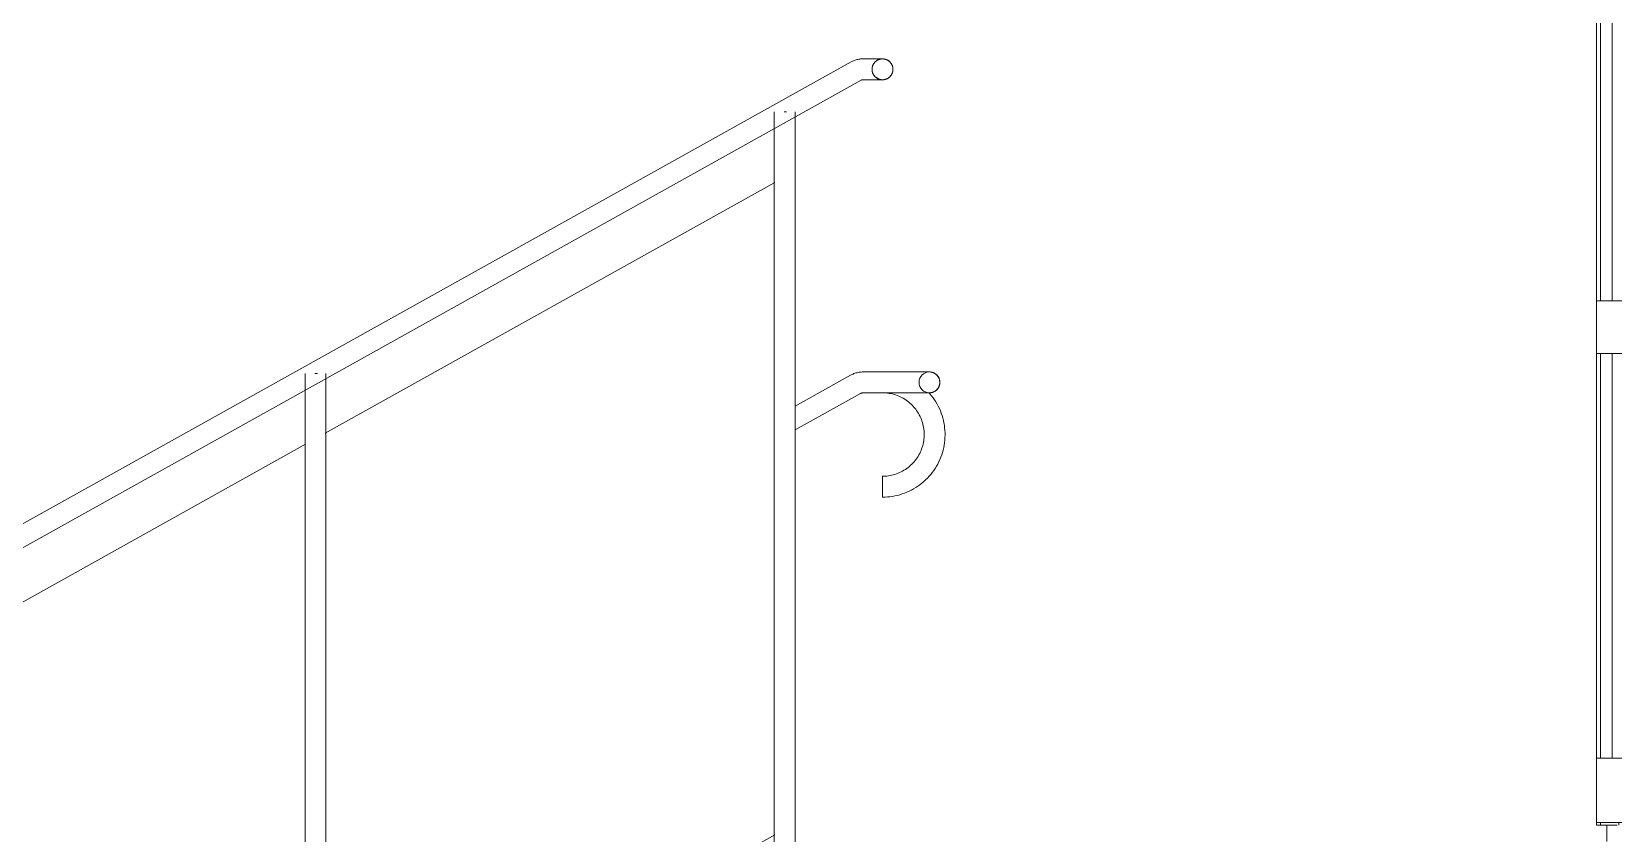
# Model space of a CAD drawing. Header units: millimetres. Extents: x -515342 to 330399, y -224905 to 507333.
# Drawn here: x 248944 to 251977, y 98066 to 99602 of the extents above; entities that cross this region are included whole.
import ezdxf

# ---------------------------------------------------------------- set-up
doc = ezdxf.new("R2010")
doc.units = ezdxf.units.MM
doc.layers.get('0').update_dxf_attribs({"lineweight": 0})
for name, color, linetype, lineweight in [('Двери', 7, 'Continuous', 0), ('Ограждение', 7, 'Continuous', 0), ('Стены внутренние', 7, 'Continuous', 0)]:
    doc.layers.add(name, color=color, linetype=linetype, lineweight=lineweight)

# ---------------------------------------------------------------- blocks, each defined once
blk = doc.blocks.new('Ограждение - АР_Ограждение_Ограничение_Дуга D40_расстояние между поручнями 200-V279-О_АР_П_Разрез 2-2')
at = {"layer": 'Ограждение'}
blk.add_line((-10784.2, 10678.7), (-10784.2, 10718.7), dxfattribs=at)
at = {"layer": 'Ограждение', "flags": 128}
for points in [[(-10784.2, 10678.7), (-10779.4, 10678.8), (-10774.6, 10679.1), (-10769.9, 10679.5), (-10765.1, 10680.2), (-10760.4, 10681.1), (-10755.7, 10682.1), (-10751.1, 10683.3), (-10746.5, 10684.8), (-10742, 10686.4), (-10737.5, 10688.1), (-10733.1, 10690.1), (-10728.8, 10692.2), (-10724.6, 10694.5), (-10720.5, 10697), (-10716.5, 10699.6), (-10712.6, 10702.4), (-10708.8, 10705.4), (-10705.1, 10708.4), (-10701.6, 10711.7), (-10698.2, 10715.1), (-10694.9, 10718.6), (-10691.7, 10722.2), (-10688.8, 10726), (-10685.9, 10729.8), (-10683.3, 10733.8), (-10680.7, 10737.9), (-10678.4, 10742.1), (-10676.2, 10746.4), (-10674.2, 10750.7), (-10672.4, 10755.2), (-10670.7, 10759.7), (-10669.3, 10764.3), (-10668, 10768.9), (-10666.9, 10773.6), (-10666, 10778.3), (-10665.3, 10783), (-10664.7, 10787.8), (-10664.4, 10792.6), (-10664.2, 10797.4), (-10664.3, 10802.2), (-10664.5, 10807), (-10665, 10811.7), (-10665.6, 10816.5), (-10666.4, 10821.2), (-10667.4, 10825.9), (-10668.6, 10830.6), (-10669.9, 10835.2), (-10671.5, 10839.7), (-10673.2, 10844.2), (-10675.1, 10848.6), (-10677.2, 10852.9), (-10679.5, 10857.2), (-10681.9, 10861.3), (-10684.5, 10865.4), (-10687.2, 10869.3), (-10690.1, 10873.1), (-10693.2, 10876.8), (-10695.2, 10879.1)], [(-10784.2, 10878.7), (-10781, 10878.6), (-10777.8, 10878.4), (-10774.7, 10878.1), (-10771.5, 10877.6), (-10768.3, 10877.1), (-10765.2, 10876.4), (-10762.1, 10875.6), (-10759.1, 10874.6), (-10756.1, 10873.5), (-10753.1, 10872.4), (-10750.2, 10871), (-10747.3, 10869.6), (-10744.5, 10868.1), (-10741.7, 10866.4), (-10739.1, 10864.7), (-10736.5, 10862.8), (-10733.9, 10860.9), (-10731.5, 10858.8), (-10729.1, 10856.7), (-10726.8, 10854.4), (-10724.7, 10852.1), (-10722.6, 10849.6), (-10720.6, 10847.1), (-10718.7, 10844.5), (-10716.9, 10841.9), (-10715.2, 10839.2), (-10713.7, 10836.4), (-10712.2, 10833.5), (-10710.9, 10830.6), (-10709.7, 10827.7), (-10708.6, 10824.7), (-10707.6, 10821.6), (-10706.7, 10818.5), (-10706, 10815.4), (-10705.4, 10812.3), (-10704.9, 10809.1), (-10704.6, 10805.9), (-10704.3, 10802.7), (-10704.2, 10799.5), (-10704.3, 10796.3), (-10704.4, 10793.1), (-10704.7, 10789.9), (-10705.1, 10786.8), (-10705.7, 10783.6), (-10706.3, 10780.5), (-10707.1, 10777.4), (-10708, 10774.3), (-10709.1, 10771.3), (-10710.2, 10768.3), (-10711.5, 10765.4), (-10712.9, 10762.5), (-10714.4, 10759.7), (-10716, 10756.9), (-10717.7, 10754.2), (-10719.6, 10751.6), (-10721.5, 10749), (-10723.5, 10746.6), (-10725.7, 10744.2), (-10727.9, 10741.9), (-10730.2, 10739.7), (-10732.6, 10737.6), (-10735.1, 10735.5), (-10737.6, 10733.6), (-10740.3, 10731.8), (-10743, 10730.1), (-10745.8, 10728.5), (-10748.6, 10727), (-10751.5, 10725.7), (-10754.4, 10724.4), (-10757.4, 10723.3), (-10760.5, 10722.3), (-10763.5, 10721.4), (-10766.7, 10720.6), (-10769.8, 10720), (-10772.9, 10719.5), (-10776.1, 10719.1), (-10779.3, 10718.8), (-10782.5, 10718.7), (-10784.2, 10718.7)]]:
    blk.add_lwpolyline(points, dxfattribs=at)
blk = doc.blocks.new('Тип перил - АР_Ограждение_Ограничение_Дуга D40_расстояние между поручнями 200-V281-О_АР_П_Разрез 2-2')
at = {"layer": 'Ограждение'}
blk.add_line((-10784.2, 10678.7), (-10784.2, 10718.7), dxfattribs=at)
at = {"layer": 'Ограждение', "flags": 128}
for points in [[(-10784.2, 10678.7), (-10779.4, 10678.8), (-10774.6, 10679.1), (-10769.9, 10679.5), (-10765.1, 10680.2), (-10760.4, 10681.1), (-10755.7, 10682.1), (-10751.1, 10683.3), (-10746.5, 10684.8), (-10742, 10686.4), (-10737.5, 10688.1), (-10733.1, 10690.1), (-10728.8, 10692.2), (-10724.6, 10694.5), (-10720.5, 10697), (-10716.5, 10699.6), (-10712.6, 10702.4), (-10708.8, 10705.4), (-10705.1, 10708.4), (-10701.6, 10711.7), (-10698.2, 10715.1), (-10694.9, 10718.6), (-10691.7, 10722.2), (-10688.8, 10726), (-10685.9, 10729.8), (-10683.3, 10733.8), (-10680.7, 10737.9), (-10678.4, 10742.1), (-10676.2, 10746.4), (-10674.2, 10750.7), (-10672.4, 10755.2), (-10670.7, 10759.7), (-10669.3, 10764.3), (-10668, 10768.9), (-10666.9, 10773.6), (-10666, 10778.3), (-10665.3, 10783), (-10664.7, 10787.8), (-10664.4, 10792.6), (-10664.2, 10797.4), (-10664.3, 10802.2), (-10664.5, 10807), (-10665, 10811.7), (-10665.6, 10816.5), (-10666.4, 10821.2), (-10667.4, 10825.9), (-10668.6, 10830.6), (-10669.9, 10835.2), (-10671.5, 10839.7), (-10673.2, 10844.2), (-10675.1, 10848.6), (-10677.2, 10852.9), (-10679.5, 10857.2), (-10681.9, 10861.3), (-10684.5, 10865.4), (-10687.2, 10869.3), (-10690.1, 10873.1), (-10693.2, 10876.8), (-10695.2, 10879.1)], [(-10784.2, 10878.7), (-10781, 10878.6), (-10777.8, 10878.4), (-10774.7, 10878.1), (-10771.5, 10877.6), (-10768.3, 10877.1), (-10765.2, 10876.4), (-10762.1, 10875.6), (-10759.1, 10874.6), (-10756.1, 10873.5), (-10753.1, 10872.4), (-10750.2, 10871), (-10747.3, 10869.6), (-10744.5, 10868.1), (-10741.7, 10866.4), (-10739.1, 10864.7), (-10736.5, 10862.8), (-10733.9, 10860.9), (-10731.5, 10858.8), (-10729.1, 10856.7), (-10726.8, 10854.4), (-10724.7, 10852.1), (-10722.6, 10849.6), (-10720.6, 10847.1), (-10718.7, 10844.5), (-10716.9, 10841.9), (-10715.2, 10839.2), (-10713.7, 10836.4), (-10712.2, 10833.5), (-10710.9, 10830.6), (-10709.7, 10827.7), (-10708.6, 10824.7), (-10707.6, 10821.6), (-10706.7, 10818.5), (-10706, 10815.4), (-10705.4, 10812.3), (-10704.9, 10809.1), (-10704.6, 10805.9), (-10704.3, 10802.7), (-10704.2, 10799.5), (-10704.3, 10796.3), (-10704.4, 10793.1), (-10704.7, 10789.9), (-10705.1, 10786.8), (-10705.7, 10783.6), (-10706.3, 10780.5), (-10707.1, 10777.4), (-10708, 10774.3), (-10709.1, 10771.3), (-10710.2, 10768.3), (-10711.5, 10765.4), (-10712.9, 10762.5), (-10714.4, 10759.7), (-10716, 10756.9), (-10717.7, 10754.2), (-10719.6, 10751.6), (-10721.5, 10749), (-10723.5, 10746.6), (-10725.7, 10744.2), (-10727.9, 10741.9), (-10730.2, 10739.7), (-10732.6, 10737.6), (-10735.1, 10735.5), (-10737.6, 10733.6), (-10740.3, 10731.8), (-10743, 10730.1), (-10745.8, 10728.5), (-10748.6, 10727), (-10751.5, 10725.7), (-10754.4, 10724.4), (-10757.4, 10723.3), (-10760.5, 10722.3), (-10763.5, 10721.4), (-10766.7, 10720.6), (-10769.8, 10720), (-10772.9, 10719.5), (-10776.1, 10719.1), (-10779.3, 10718.8), (-10782.5, 10718.7), (-10784.2, 10718.7)]]:
    blk.add_lwpolyline(points, dxfattribs=at)
blk = doc.blocks.new('Тип перил - Перила_Внутренний_-9190435-О_АР_П_Разрез 2-2')
at = {"layer": 'Ограждение', "flags": 128}
for points in [[(-10821.2, 10918.7), (-10823.2, 10918.6), (-10825.2, 10918.5), (-10827.2, 10918.3), (-10829.2, 10918), (-10831.2, 10917.7), (-10833.1, 10917.2), (-10835.1, 10916.7), (-10837, 10916.1), (-10838.9, 10915.5), (-10840.7, 10914.7), (-10842.5, 10913.9), (-10844.3, 10913), (-10845.6, 10912.3)], [(-10826.1, 10877.4), (-10825.8, 10877.6), (-10825.4, 10877.8), (-10825, 10877.9), (-10824.7, 10878.1), (-10824.3, 10878.2), (-10823.9, 10878.3), (-10823.5, 10878.4), (-10823.1, 10878.5), (-10822.7, 10878.6), (-10822.3, 10878.6), (-10821.9, 10878.6), (-10821.5, 10878.7), (-10821.2, 10878.7)], [(-13801.7, 9266.9), (-13802.9, 9266.6), (-13804.4, 9266.3)], [(-13814.2, 9225.3), (-13810.6, 9225.4), (-13807, 9225.6), (-13803.5, 9226), (-13799.9, 9226.5), (-13796.3, 9227.1), (-13792.8, 9227.9), (-13789.4, 9228.8), (-13785.9, 9229.9), (-13782.5, 9231.1), (-13779.2, 9232.4), (-13775.9, 9233.9), (-13772.7, 9235.5), (-13770.4, 9236.7)]]:
    blk.add_lwpolyline(points, dxfattribs=at)
blk = doc.blocks.new('Дверь_Алюминиевая_Противопожарная__ТПТ75__2 полотна - АР_Дверь_ТПТ75_1450х2075_h__Средник_EIS60_Пр-V163-О_АР_П_Разрез 2-2')
at = {"layer": 'Двери', "lineweight": 18}
for p, q in [((-9415, 5475), (-9415, 5432.5)), ((-9364, 5475), (-9415, 5475)), ((-9364, 5409.5), (-9364, 5475)), ((-9415, 5432.5), (-9407, 5432.5)), ((-9407, 5432.5), (-9407, 5422.5)), ((-9407, 5427.5), (-9415, 5427.5)), ((-9415, 5427.5), (-9415, 5335)), ((-9407, 5414.5), (-9407, 5427.5)), ((-9407, 5422.5), (-9372, 5422.5)), ((-9372, 5414.5), (-9407, 5414.5)), ((-9372, 5422.5), (-9372, 5409.5)), ((-9372, 5404.5), (-9372, 5414.5)), ((-9372, 5409.5), (-9364, 5409.5)), ((-9364, 5404.5), (-9372, 5404.5)), ((-9364, 5335), (-9364, 5404.5)), ((-9415, 5335), (-9364, 5335)), ((-9385, 5335), (-9407, 5335)), ((-9407, 5335), (-9407, 4405)), ((-9385, 4405), (-9385, 5335)), ((-9415, 4405), (-9415, 4304)), ((-9364, 4405), (-9415, 4405)), ((-9407, 4405), (-9385, 4405)), ((-9364, 4304), (-9364, 4405)), ((-9415, 4304), (-9364, 4304)), ((-9385, 4304), (-9407, 4304)), ((-9407, 4304), (-9407, 3528.7)), ((-9385, 3528.7), (-9385, 4304)), ((-9364, 3528.7), (-9415, 3528.7)), ((-9415, 3528.7), (-9415, 3405)), ((-9407, 3528.7), (-9385, 3528.7)), ((-9364, 3405), (-9364, 3528.7)), ((-9415, 3405), (-9364, 3405)), ((-9415, 3400), (-9407, 3400)), ((-9375, 3400), (-9407, 3400))]:
    blk.add_line(p, q, dxfattribs=at)
at = {"layer": 'Двери'}
for p, q in [((-9415, 5427.5), (-9415, 5432.5)), ((-9364, 5409.5), (-9364, 5404.5)), ((-9415, 4405), (-9415, 5335)), ((-9364, 5335), (-9364, 4405)), ((-9415, 3528.7), (-9415, 4304)), ((-9364, 4304), (-9364, 3528.7)), ((-9415, 3400), (-9415, 3405)), ((-9407, 3400), (-9415, 3400)), ((-9407, 3400), (-9407, 3405)), ((-9375, 3400), (-9407, 3400)), ((-9372, 3400), (-9372, 3405)), ((-9364, 3405), (-9364, 3400))]:
    blk.add_line(p, q, dxfattribs=at)
blk = doc.blocks.new('Ограждение - Для шага 900-V314-О_АР_П_Разрез 2-2')
at = {"layer": 'Ограждение', "true_color": 0xaaaaaa}
h = blk.add_hatch(dxfattribs=at)
h.set_pattern_fill('FP_54', color=253, style=0, pattern_type=2)
h.set_pattern_definition([(123.69, (-5255.8, 6334.5), (-2598.612, 3008.927), [641.07, -5769.6]), (123.69, (-5220.23, 6441.2), (-2598.612, 3008.927), [384.64, -6026.03]), (123.69, (-5433.6, 6441.2), (-2598.612, 3008.927), [384.64, -6026.03])])
h.paths.add_polyline_path([(-12592.5, 9138.9), (-12491, 9195.5), (-12639.6, 9267.2), (-12639.6, 9161.6), (-12631.9, 9158)])
h.paths.add_polyline_path([(-12679.6, 9180.9), (-12679.6, 9286.5), (-12752.8, 9321.9), (-12752.8, 9216.3), (-12714.8, 9198)])
h.paths.add_polyline_path([(-12448.3, 9219.3), (-11890.7, 9530), (-11890.7, 10780), (-12752.8, 10299.6), (-12752.8, 9366.3), (-12524.8, 9256.2)])
at = {"layer": 'Ограждение', "color": 253, "true_color": 0xaaaaaa}
for p, q in [((-12752.8, 10299.6), (-11890.7, 10780)), ((-11890.7, 9530), (-12448.3, 9219.3)), ((-12491, 9195.5), (-12592.5, 9138.9))]:
    blk.add_line(p, q, dxfattribs=at)
blk = doc.blocks.new('Ограждение - АР_Ограждение_Балясина_D40_900 для 1500-10125171-О_АР_П_Разрез 2-2')
at = {"layer": 'Ограждение', "color": 253, "true_color": 0xaaaaaa}
for p, q in [((-11891.7, 9357.3), (-11891.7, 10915.5)), ((-11871.7, 10915.5), (-11873, 10915.5)), ((-11868.1, 10915.5), (-11871.7, 10915.5)), ((-11851.7, 10915.5), (-11851.7, 9357.3))]:
    blk.add_line(p, q, dxfattribs=at)
blk = doc.blocks.new('Ограждение - Для шага 900-V315-О_АР_П_Разрез 2-2')
at = {"layer": 'Ограждение', "color": 253, "true_color": 0xaaaaaa}
for p, q in [((-11852.8, 10801.1), (-10990.7, 11281.5)), ((-10990.7, 10031.5), (-11852.8, 9551.1))]:
    blk.add_line(p, q, dxfattribs=at)
blk = doc.blocks.new('Ограждение - АР_Ограждение_Балясина_D40_900 для 1500-10125173-О_АР_П_Разрез 2-2')
at = {"layer": 'Ограждение', "color": 253, "true_color": 0xaaaaaa}
for p, q in [((-10991.7, 9853.3), (-10991.7, 11417)), ((-10971.7, 11417), (-10973, 11417)), ((-10968.1, 11417), (-10971.7, 11417)), ((-10951.7, 11417), (-10951.7, 9853.3))]:
    blk.add_line(p, q, dxfattribs=at)
blk = doc.blocks.new('Ограждение - Ограждение-10123013-О_АР_П_Разрез 2-2')
at = {"layer": 'Ограждение', "color": 253, "true_color": 0xaaaaaa}
for p, q in [((-10844.4, 11513), (-13791, 9871)), ((-10784.2, 11518.7), (-10822.5, 11518.7)), ((-13771.6, 9836.1), (-10825, 11478)), ((-10822.5, 11478.7), (-10784.2, 11478.7)), ((-10845.6, 10912.3), (-10951.7, 10853.2)), ((-10744.2, 10918.7), (-10821.2, 10918.7)), ((-10951.7, 10807.4), (-10826.1, 10877.4)), ((-10821.2, 10878.7), (-10744.2, 10878.7))]:
    blk.add_line(p, q, dxfattribs=at)
at = {"layer": 'Ограждение', "color": 253, "true_color": 0xaaaaaa, "flags": 128}
for points in [[(-10822.5, 11518.7), (-10824.3, 11518.6), (-10826.1, 11518.5), (-10827.9, 11518.3), (-10829.7, 11518.1), (-10831.5, 11517.8), (-10833.2, 11517.4), (-10835, 11516.9), (-10836.7, 11516.4), (-10838.4, 11515.8), (-10840.1, 11515.1), (-10841.7, 11514.4), (-10843.3, 11513.6), (-10844.4, 11513)], [(-10825, 11478), (-10824.8, 11478.1), (-10824.6, 11478.2), (-10824.4, 11478.3), (-10824.3, 11478.4), (-10824.1, 11478.4), (-10823.9, 11478.5), (-10823.7, 11478.5), (-10823.5, 11478.6), (-10823.3, 11478.6), (-10823.1, 11478.6), (-10822.9, 11478.7), (-10822.7, 11478.7), (-10822.5, 11478.7)], [(-10821.2, 10918.7), (-10823.2, 10918.6), (-10825.2, 10918.5), (-10827.2, 10918.3), (-10829.2, 10918), (-10831.2, 10917.7), (-10833.1, 10917.2), (-10835.1, 10916.7), (-10837, 10916.1), (-10838.9, 10915.5), (-10840.7, 10914.7), (-10842.5, 10913.9), (-10844.3, 10913), (-10845.6, 10912.3)], [(-10744.2, 10918.7), (-10742.2, 10918.7), (-10740.2, 10918.7), (-10738.2, 10918.7), (-10736.3, 10918.7), (-10734.3, 10918.7), (-10732.4, 10918.7), (-10730.4, 10918.7), (-10728.5, 10918.7), (-10726.6, 10918.7), (-10724.8, 10918.7), (-10722.9, 10918.7), (-10721.1, 10918.7), (-10719.4, 10918.7), (-10717.7, 10918.7), (-10716, 10918.7), (-10714.4, 10918.7), (-10712.8, 10918.7), (-10711.3, 10918.7), (-10709.8, 10918.7), (-10708.4, 10918.7), (-10707, 10918.7), (-10705.7, 10918.7), (-10704.5, 10918.7), (-10703.3, 10918.7), (-10702.2, 10918.7), (-10701.1, 10918.7), (-10700.1, 10918.7), (-10699.2, 10918.7), (-10698.4, 10918.7), (-10697.6, 10918.7), (-10696.9, 10918.7), (-10696.3, 10918.7), (-10695.8, 10918.7), (-10695.3, 10918.7), (-10695, 10918.7), (-10694.7, 10918.7), (-10694.4, 10918.7)], [(-10694.2, 10918.7), (-10693.4, 10918.7), (-10692.6, 10918.6), (-10691.8, 10918.5), (-10691, 10918.4), (-10690.3, 10918.3), (-10689.5, 10918.1), (-10688.7, 10917.9), (-10687.9, 10917.7), (-10687.2, 10917.4), (-10686.4, 10917.1), (-10685.7, 10916.8), (-10685, 10916.4), (-10684.3, 10916), (-10683.6, 10915.6), (-10682.9, 10915.2), (-10682.3, 10914.7), (-10681.7, 10914.2), (-10681, 10913.7), (-10680.5, 10913.2)], [(-10679.9, 10912.6), (-10679.3, 10912), (-10678.8, 10911.4), (-10678.3, 10910.8), (-10677.9, 10910.1), (-10677.4, 10909.5), (-10677, 10908.8), (-10676.6, 10908.1), (-10676.2, 10907.4), (-10675.9, 10906.7), (-10675.6, 10905.9), (-10675.3, 10905.2), (-10675.1, 10904.4), (-10674.9, 10903.6), (-10674.7, 10902.9), (-10674.5, 10902.1), (-10674.4, 10901.3), (-10674.3, 10900.5), (-10674.3, 10899.7), (-10674.2, 10898.9)], [(-10674.2, 10898.7), (-10674.3, 10897.9), (-10674.3, 10897.1), (-10674.4, 10896.3), (-10674.5, 10895.5), (-10674.6, 10894.7), (-10674.8, 10893.9), (-10675, 10893.1), (-10675.3, 10892.4), (-10675.5, 10891.6), (-10675.8, 10890.9), (-10676.1, 10890.1), (-10676.5, 10889.4), (-10676.9, 10888.7), (-10677.3, 10888), (-10677.7, 10887.4), (-10678.2, 10886.7), (-10678.7, 10886.1), (-10679.2, 10885.5), (-10679.7, 10884.9)], [(-10826.1, 10877.4), (-10825.8, 10877.6), (-10825.4, 10877.8), (-10825, 10877.9), (-10824.7, 10878.1), (-10824.3, 10878.2), (-10823.9, 10878.3), (-10823.5, 10878.4), (-10823.1, 10878.5), (-10822.7, 10878.6), (-10822.3, 10878.6), (-10821.9, 10878.6), (-10821.5, 10878.7), (-10821.2, 10878.7)], [(-10694.4, 10878.7), (-10694.6, 10878.7), (-10694.9, 10878.7), (-10695.2, 10878.7), (-10695.7, 10878.7), (-10696.2, 10878.7), (-10696.8, 10878.7), (-10697.4, 10878.7), (-10698.2, 10878.7), (-10699, 10878.7), (-10699.9, 10878.7), (-10700.8, 10878.7), (-10701.9, 10878.7), (-10703, 10878.7), (-10704.1, 10878.7), (-10705.4, 10878.7), (-10706.6, 10878.7), (-10708, 10878.7), (-10709.4, 10878.7), (-10710.9, 10878.7), (-10712.4, 10878.7), (-10713.9, 10878.7), (-10715.6, 10878.7), (-10717.2, 10878.7), (-10718.9, 10878.7), (-10720.7, 10878.7), (-10722.5, 10878.7), (-10724.3, 10878.7), (-10726.1, 10878.7), (-10728, 10878.7), (-10729.9, 10878.7), (-10731.8, 10878.7), (-10733.8, 10878.7), (-10735.7, 10878.7), (-10737.7, 10878.7), (-10739.7, 10878.7), (-10741.7, 10878.7), (-10743.7, 10878.7), (-10744.2, 10878.7)], [(-10680.3, 10884.3), (-10680.9, 10883.8), (-10681.5, 10883.3), (-10682.1, 10882.8), (-10682.8, 10882.3), (-10683.4, 10881.8), (-10684.1, 10881.4), (-10684.8, 10881), (-10685.5, 10880.7), (-10686.2, 10880.3), (-10687, 10880), (-10687.7, 10879.8), (-10688.5, 10879.5), (-10689.3, 10879.3), (-10690.1, 10879.1), (-10690.8, 10879), (-10691.6, 10878.8), (-10692.4, 10878.7), (-10693.2, 10878.7), (-10694, 10878.7)]]:
    blk.add_lwpolyline(points, dxfattribs=at)
at = {"layer": 'Ограждение', "lineweight": 18}
for centre, start, end in [((-10784.2, 11498.7), 0, 180), ((-10784.2, 11498.7), 180, 0), ((-10694.2, 10898.7), 0, 180), ((-10694.2, 10898.7), 180, 0)]:
    blk.add_arc(centre, 20, start, end, dxfattribs=at)
at = {"layer": 'Ограждение', "color": 253, "true_color": 0xaaaaaa}
for points in [[(-10764.2, 11498.7), (-10764.2, 11500.4), (-10764.6, 11503), (-10765.7, 11506.3), (-10766.9, 11508.7), (-10768.1, 11510.5), (-10769.2, 11511.9), (-10770.4, 11513.1), (-10771.7, 11514.3), (-10773.1, 11515.3), (-10774.2, 11516), (-10775.4, 11516.6), (-10776.6, 11517.2), (-10777.8, 11517.6), (-10779.1, 11518), (-10780.3, 11518.3), (-10781.6, 11518.5), (-10782.9, 11518.6), (-10784.2, 11518.7), (-10785.5, 11518.6), (-10786.8, 11518.5), (-10788.1, 11518.3), (-10789.4, 11518), (-10790.7, 11517.6), (-10791.9, 11517.2), (-10793.1, 11516.6), (-10794.2, 11516), (-10795.3, 11515.3), (-10796.8, 11514.3), (-10798.1, 11513.1), (-10799.3, 11511.9), (-10800.4, 11510.5), (-10801.6, 11508.7), (-10802.8, 11506.3), (-10803.9, 11503), (-10804.2, 11500.4), (-10804.2, 11498.7)], [(-10804.2, 11498.7), (-10804.2, 11496.9), (-10803.9, 11494.3), (-10802.8, 11491), (-10801.6, 11488.6), (-10800.4, 11486.8), (-10799.3, 11485.5), (-10798.1, 11484.2), (-10796.8, 11483), (-10795.3, 11482), (-10794.2, 11481.3), (-10793.1, 11480.7), (-10791.9, 11480.2), (-10790.7, 11479.7), (-10789.4, 11479.3), (-10788.1, 11479), (-10786.8, 11478.8), (-10785.5, 11478.7), (-10784.2, 11478.7), (-10782.9, 11478.7), (-10781.6, 11478.8), (-10780.3, 11479), (-10779.1, 11479.3), (-10777.8, 11479.7), (-10776.6, 11480.2), (-10775.4, 11480.7), (-10774.2, 11481.3), (-10773.1, 11482), (-10771.7, 11483), (-10770.4, 11484.2), (-10769.2, 11485.5), (-10768.1, 11486.8), (-10766.9, 11488.6), (-10765.7, 11491), (-10764.6, 11494.3), (-10764.2, 11496.9), (-10764.2, 11498.7)]]:
    blk.add_open_spline(points, degree=3, knots=[-1, -1, -1, -1, -0.916667, -0.875, -0.833333, -0.791667, -0.770833, -0.75, -0.708333, -0.6875, -0.666667, -0.645833, -0.625, -0.604167, -0.583333, -0.5625, -0.541667, -0.520833, -0.5, -0.479167, -0.458333, -0.4375, -0.416667, -0.395833, -0.375, -0.354167, -0.333333, -0.3125, -0.291667, -0.25, -0.229167, -0.208333, -0.166667, -0.125, -0.083333, 0, 0, 0, 0], dxfattribs=at)
for name in ['Ограждение - АР_Ограждение_Балясина_D40_900 для 1500-10125173-О_АР_П_Разрез 2-2', 'Ограждение - Для шага 900-V315-О_АР_П_Разрез 2-2', 'Ограждение - АР_Ограждение_Балясина_D40_900 для 1500-10125171-О_АР_П_Разрез 2-2', 'Ограждение - Для шага 900-V314-О_АР_П_Разрез 2-2']:
    blk.add_blockref(name, (0, 0))
blk = doc.blocks.new('Тип верхнего поручня - Верхний поручень_Внутренний_-10123018-О_АР_П_Разрез 2-2')
at = {"layer": 'Ограждение', "color": 253, "true_color": 0xaaaaaa}
for p, q in [((-10844.4, 11513), (-13791, 9871)), ((-10784.2, 11518.7), (-10822.5, 11518.7)), ((-13771.6, 9836.1), (-10825, 11478)), ((-10822.5, 11478.7), (-10784.2, 11478.7))]:
    blk.add_line(p, q, dxfattribs=at)
at = {"layer": 'Ограждение', "color": 253, "true_color": 0xaaaaaa, "flags": 128}
for points in [[(-10822.5, 11518.7), (-10824.3, 11518.6), (-10826.1, 11518.5), (-10827.9, 11518.3), (-10829.7, 11518.1), (-10831.5, 11517.8), (-10833.2, 11517.4), (-10835, 11516.9), (-10836.7, 11516.4), (-10838.4, 11515.8), (-10840.1, 11515.1), (-10841.7, 11514.4), (-10843.3, 11513.6), (-10844.4, 11513)], [(-10825, 11478), (-10824.8, 11478.1), (-10824.6, 11478.2), (-10824.4, 11478.3), (-10824.3, 11478.4), (-10824.1, 11478.4), (-10823.9, 11478.5), (-10823.7, 11478.5), (-10823.5, 11478.6), (-10823.3, 11478.6), (-10823.1, 11478.6), (-10822.9, 11478.7), (-10822.7, 11478.7), (-10822.5, 11478.7)]]:
    blk.add_lwpolyline(points, dxfattribs=at)
at = {"layer": 'Ограждение', "color": 253, "true_color": 0xaaaaaa}
for start, end in [(0, 180), (180, 0)]:
    blk.add_arc((-10784.2, 11498.7), 20, start, end, dxfattribs=at)
for points in [[(-10764.2, 11498.7), (-10764.2, 11500.4), (-10764.6, 11503), (-10765.7, 11506.3), (-10766.9, 11508.7), (-10768.1, 11510.5), (-10769.2, 11511.9), (-10770.4, 11513.1), (-10771.7, 11514.3), (-10773.1, 11515.3), (-10774.2, 11516), (-10775.4, 11516.6), (-10776.6, 11517.2), (-10777.8, 11517.6), (-10779.1, 11518), (-10780.3, 11518.3), (-10781.6, 11518.5), (-10782.9, 11518.6), (-10784.2, 11518.7), (-10785.5, 11518.6), (-10786.8, 11518.5), (-10788.1, 11518.3), (-10789.4, 11518), (-10790.7, 11517.6), (-10791.9, 11517.2), (-10793.1, 11516.6), (-10794.2, 11516), (-10795.3, 11515.3), (-10796.8, 11514.3), (-10798.1, 11513.1), (-10799.3, 11511.9), (-10800.4, 11510.5), (-10801.6, 11508.7), (-10802.8, 11506.3), (-10803.9, 11503), (-10804.2, 11500.4), (-10804.2, 11498.7)], [(-10804.2, 11498.7), (-10804.2, 11496.9), (-10803.9, 11494.3), (-10802.8, 11491), (-10801.6, 11488.6), (-10800.4, 11486.8), (-10799.3, 11485.5), (-10798.1, 11484.2), (-10796.8, 11483), (-10795.3, 11482), (-10794.2, 11481.3), (-10793.1, 11480.7), (-10791.9, 11480.2), (-10790.7, 11479.7), (-10789.4, 11479.3), (-10788.1, 11479), (-10786.8, 11478.8), (-10785.5, 11478.7), (-10784.2, 11478.7), (-10782.9, 11478.7), (-10781.6, 11478.8), (-10780.3, 11479), (-10779.1, 11479.3), (-10777.8, 11479.7), (-10776.6, 11480.2), (-10775.4, 11480.7), (-10774.2, 11481.3), (-10773.1, 11482), (-10771.7, 11483), (-10770.4, 11484.2), (-10769.2, 11485.5), (-10768.1, 11486.8), (-10766.9, 11488.6), (-10765.7, 11491), (-10764.6, 11494.3), (-10764.2, 11496.9), (-10764.2, 11498.7)]]:
    blk.add_open_spline(points, degree=3, knots=[-1, -1, -1, -1, -0.916667, -0.875, -0.833333, -0.791667, -0.770833, -0.75, -0.708333, -0.6875, -0.666667, -0.645833, -0.625, -0.604167, -0.583333, -0.5625, -0.541667, -0.520833, -0.5, -0.479167, -0.458333, -0.4375, -0.416667, -0.395833, -0.375, -0.354167, -0.333333, -0.3125, -0.291667, -0.25, -0.229167, -0.208333, -0.166667, -0.125, -0.083333, 0, 0, 0, 0], dxfattribs=at)
blk = doc.blocks.new('Тип перил - Перила_Внутренний_-10123028-О_АР_П_Разрез 2-2')
at = {"layer": 'Ограждение', "color": 253, "true_color": 0xaaaaaa}
for p, q in [((-10845.6, 10912.3), (-10951.7, 10853.2)), ((-10744.2, 10918.7), (-10821.2, 10918.7)), ((-10951.7, 10807.4), (-10826.1, 10877.4)), ((-10821.2, 10878.7), (-10744.2, 10878.7))]:
    blk.add_line(p, q, dxfattribs=at)
at = {"layer": 'Ограждение', "color": 253, "true_color": 0xaaaaaa, "flags": 128}
for points in [[(-10821.2, 10918.7), (-10823.2, 10918.6), (-10825.2, 10918.5), (-10827.2, 10918.3), (-10829.2, 10918), (-10831.2, 10917.7), (-10833.1, 10917.2), (-10835.1, 10916.7), (-10837, 10916.1), (-10838.9, 10915.5), (-10840.7, 10914.7), (-10842.5, 10913.9), (-10844.3, 10913), (-10845.6, 10912.3)], [(-10744.2, 10918.7), (-10742.2, 10918.7), (-10740.2, 10918.7), (-10738.2, 10918.7), (-10736.3, 10918.7), (-10734.3, 10918.7), (-10732.4, 10918.7), (-10730.4, 10918.7), (-10728.5, 10918.7), (-10726.6, 10918.7), (-10724.8, 10918.7), (-10722.9, 10918.7), (-10721.1, 10918.7), (-10719.4, 10918.7), (-10717.7, 10918.7), (-10716, 10918.7), (-10714.4, 10918.7), (-10712.8, 10918.7), (-10711.3, 10918.7), (-10709.8, 10918.7), (-10708.4, 10918.7), (-10707, 10918.7), (-10705.7, 10918.7), (-10704.5, 10918.7), (-10703.3, 10918.7), (-10702.2, 10918.7), (-10701.1, 10918.7), (-10700.1, 10918.7), (-10699.2, 10918.7), (-10698.4, 10918.7), (-10697.6, 10918.7), (-10696.9, 10918.7), (-10696.3, 10918.7), (-10695.8, 10918.7), (-10695.3, 10918.7), (-10695, 10918.7), (-10694.7, 10918.7), (-10694.4, 10918.7)], [(-10694.2, 10918.7), (-10693.4, 10918.7), (-10692.6, 10918.6), (-10691.8, 10918.5), (-10691, 10918.4), (-10690.3, 10918.3), (-10689.5, 10918.1), (-10688.7, 10917.9), (-10687.9, 10917.7), (-10687.2, 10917.4), (-10686.4, 10917.1), (-10685.7, 10916.8), (-10685, 10916.4), (-10684.3, 10916), (-10683.6, 10915.6), (-10682.9, 10915.2), (-10682.3, 10914.7), (-10681.7, 10914.2), (-10681, 10913.7), (-10680.5, 10913.2)], [(-10679.9, 10912.6), (-10679.3, 10912), (-10678.8, 10911.4), (-10678.3, 10910.8), (-10677.9, 10910.1), (-10677.4, 10909.5), (-10677, 10908.8), (-10676.6, 10908.1), (-10676.2, 10907.4), (-10675.9, 10906.7), (-10675.6, 10905.9), (-10675.3, 10905.2), (-10675.1, 10904.4), (-10674.9, 10903.6), (-10674.7, 10902.9), (-10674.5, 10902.1), (-10674.4, 10901.3), (-10674.3, 10900.5), (-10674.3, 10899.7), (-10674.2, 10898.9)], [(-10674.2, 10898.7), (-10674.3, 10897.9), (-10674.3, 10897.1), (-10674.4, 10896.3), (-10674.5, 10895.5), (-10674.6, 10894.7), (-10674.8, 10893.9), (-10675, 10893.1), (-10675.3, 10892.4), (-10675.5, 10891.6), (-10675.8, 10890.9), (-10676.1, 10890.1), (-10676.5, 10889.4), (-10676.9, 10888.7), (-10677.3, 10888), (-10677.7, 10887.4), (-10678.2, 10886.7), (-10678.7, 10886.1), (-10679.2, 10885.5), (-10679.7, 10884.9)], [(-10826.1, 10877.4), (-10825.8, 10877.6), (-10825.4, 10877.8), (-10825, 10877.9), (-10824.7, 10878.1), (-10824.3, 10878.2), (-10823.9, 10878.3), (-10823.5, 10878.4), (-10823.1, 10878.5), (-10822.7, 10878.6), (-10822.3, 10878.6), (-10821.9, 10878.6), (-10821.5, 10878.7), (-10821.2, 10878.7)], [(-10694.4, 10878.7), (-10694.6, 10878.7), (-10694.9, 10878.7), (-10695.2, 10878.7), (-10695.7, 10878.7), (-10696.2, 10878.7), (-10696.8, 10878.7), (-10697.4, 10878.7), (-10698.2, 10878.7), (-10699, 10878.7), (-10699.9, 10878.7), (-10700.8, 10878.7), (-10701.9, 10878.7), (-10703, 10878.7), (-10704.1, 10878.7), (-10705.4, 10878.7), (-10706.6, 10878.7), (-10708, 10878.7), (-10709.4, 10878.7), (-10710.9, 10878.7), (-10712.4, 10878.7), (-10713.9, 10878.7), (-10715.6, 10878.7), (-10717.2, 10878.7), (-10718.9, 10878.7), (-10720.7, 10878.7), (-10722.5, 10878.7), (-10724.3, 10878.7), (-10726.1, 10878.7), (-10728, 10878.7), (-10729.9, 10878.7), (-10731.8, 10878.7), (-10733.8, 10878.7), (-10735.7, 10878.7), (-10737.7, 10878.7), (-10739.7, 10878.7), (-10741.7, 10878.7), (-10743.7, 10878.7), (-10744.2, 10878.7)], [(-10680.3, 10884.3), (-10680.9, 10883.8), (-10681.5, 10883.3), (-10682.1, 10882.8), (-10682.8, 10882.3), (-10683.4, 10881.8), (-10684.1, 10881.4), (-10684.8, 10881), (-10685.5, 10880.7), (-10686.2, 10880.3), (-10687, 10880), (-10687.7, 10879.8), (-10688.5, 10879.5), (-10689.3, 10879.3), (-10690.1, 10879.1), (-10690.8, 10879), (-10691.6, 10878.8), (-10692.4, 10878.7), (-10693.2, 10878.7), (-10694, 10878.7)]]:
    blk.add_lwpolyline(points, dxfattribs=at)
at = {"layer": 'Ограждение', "color": 253, "true_color": 0xaaaaaa}
for start, end in [(0, 180), (180, 0)]:
    blk.add_arc((-10694.2, 10898.7), 20, start, end, dxfattribs=at)

msp = doc.modelspace()

# ---------------------------------------------------------------- linework, layer by layer
at = {"layer": 'Стены внутренние'}
msp.add_line((251964.7107, 98050.0595), (251964.7107, 98081.3929), dxfattribs=at)

# ---------------------------------------------------------------- block references
at = {"layer": 'Двери'}
msp.add_blockref('Дверь_Алюминиевая_Противопожарная__ТПТ75__2 полотна - АР_Дверь_ТПТ75_1450х2075_h__Средник_EIS60_Пр-V163-О_АР_П_Разрез 2-2', (261359.7107, 94681.3929), dxfattribs=at)
at = {"layer": 'Ограждение'}
for name in ['Ограждение - Ограждение-10123013-О_АР_П_Разрез 2-2', 'Тип верхнего поручня - Верхний поручень_Внутренний_-10123018-О_АР_П_Разрез 2-2', 'Тип перил - Перила_Внутренний_-10123028-О_АР_П_Разрез 2-2', 'Тип перил - Перила_Внутренний_-9190435-О_АР_П_Разрез 2-2', 'Ограждение - АР_Ограждение_Ограничение_Дуга D40_расстояние между поручнями 200-V279-О_АР_П_Разрез 2-2', 'Тип перил - АР_Ограждение_Ограничение_Дуга D40_расстояние между поручнями 200-V281-О_АР_П_Разрез 2-2']:
    msp.add_blockref(name, (261359.7107, 88031.3929), dxfattribs=at)

doc.saveas('drawing.dxf')
